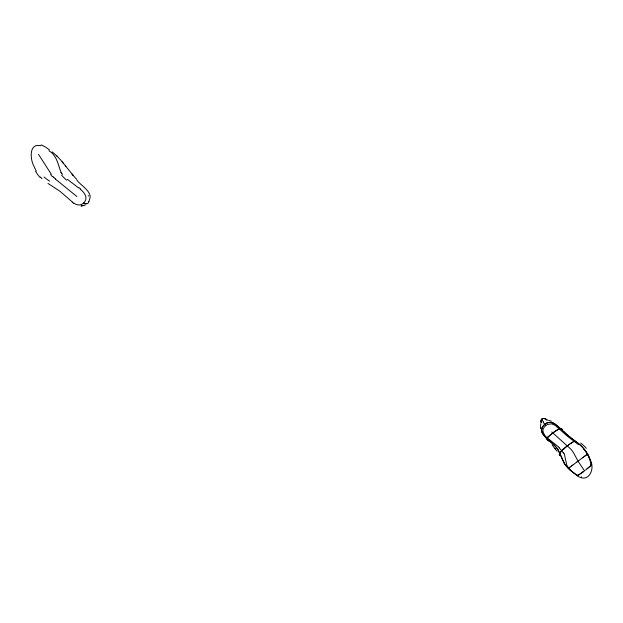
<?xml version="1.0" encoding="UTF-8"?>
<svg xmlns="http://www.w3.org/2000/svg" width="623" height="623" viewBox="0 0 623 623"><rect width="100%" height="100%" fill="white"/><g stroke="black" fill="none" stroke-linecap="round" stroke-linejoin="round"><path stroke-width="0.93" d="M542.244 419.24C543.295 417.309 539.635 421.312 541.434 422.69M562.265 430.15L562.265 430.127A10.786 3.606 -35.4 0 0 562.148 429.481L562.102 429.379A10.1 3.38 -35.4 0 0 561.627 428.889L561.705 428.951A7.811 2.617 -35.5 0 1 561.977 429.169L562.047 429.255A10.007 3.349 -35.4 0 1 562.25 429.94L562.25 430.213M547.08 438.701L547.072 438.779A10.7 3.574 -35.5 0 1 547.08 438.701L547.126 438.218M578.51 444.643L567.6 436.365L555.101 425.26L551.402 423.804L547.586 424.489A10.061 9.423 -18 0 0 546.316 425.166L545.413 425.875A10.202 9.462 -19.6 0 0 544.479 426.864C540.484 430.368 545.032 436.24 547.165 437.86M540.764 423.601L540.46 428.788M76.902 180.164C80.912 185.81 93.248 191.954 89.401 199.874M88.949 201.291L89.182 200.528M88.933 201.361L88.077 203.238L86.488 203.838M542.166 427.635L542.29 427.378A9.049 8.411 -14.7 0 1 543.435 425.704L543.614 425.501A13.799 12.803 -14.8 0 1 544.814 424.333L544.907 424.255A9.906 9.205 -14.7 0 1 546.745 423.11M568.9 444.729L567.428 445.718A23.83 6.627 -35.6 0 0 565.193 447.407A13.138 3.683 -35.6 0 0 562.951 449.331L559.96 452.89A6.604 1.861 -35.5 0 0 559.703 453.31L559.485 453.824A10.396 2.92 -35.6 0 0 560.42 455.514M585.713 469.906L591.359 465.264L591.025 464.26M560.895 451.706L560.186 452.633A10.241 2.835 -35.6 0 0 560.054 452.828A7.733 2.142 -35.5 0 0 559.742 453.326M561.284 451.216L568.55 444.978M560.7 451.955L561.167 451.364M559.322 428.694L558.356 429.263A14.625 4.852 -35.5 0 0 557.78 429.621L559.859 428.663A27.949 9.298 -35.1 0 1 560.389 428.647L561.518 428.834A9.672 3.232 -35.4 0 0 560.583 428.655C555.638 430.111 551.184 434.161 547.337 437.79A2.897 0.973 -35.3 0 0 547.072 438.296L547.087 439.106A23.939 7.99 -35.7 0 0 549.213 441.045M568.744 468.2L568.254 468.488L570.053 467.11M562.195 450.141L562.631 449.72A10.934 3.022 -35.6 0 1 563.083 449.3M73.755 203.036L74.97 203.807A10.295 9.571 51 0 0 76.24 204.437L77.042 204.71A7.118 6.627 50.4 0 0 81.901 204.188A10.575 9.859 52.4 0 0 83.1 203.441L83.949 202.693A10.926 10.194 52.3 0 0 84.65 201.883C88.17 197.32 83.918 191.946 80.172 189.174M548.645 436.38L547.71 437.245M548.006 436.972L548.458 436.567M548.505 436.521L550.171 435.095A27.116 8.917 -35.4 0 1 555.054 431.42L556.456 430.485A33.471 11.58 -35.7 0 0 557.336 429.886L557.64 429.675M591.305 465.256L590.612 465.864A6.028 2.624 -37.9 0 0 590.106 466.284L589.677 466.65M542.111 418.929C540.048 419.871 541.589 425.906 541.255 420.089A2.835 2.624 -16.8 0 1 542.01 419.092L542.22 418.843M568.285 468.457L569.274 467.694M587.793 468.231L588.976 467.258A11.557 4.945 -38 0 0 589.405 466.892M587.497 468.473L587.053 468.839M584.981 470.474L584.14 471.105M569.998 467.157L571.634 465.926M571.579 465.965L572.662 465.155M576.322 462.414L577.272 461.705M573.549 464.493L576.368 462.383M572.646 465.171L573.658 464.408M577.147 461.799L587.816 453.879L586.025 455.195M584.187 456.558L585.122 455.865M582.637 457.71L583.362 457.173M583.743 471.393L582.684 472.164M583.338 471.697L583.011 471.93M568.565 444.884L571.4 442.984M582.809 472.063L581.438 473.036M582.497 472.289L581.664 472.88M569.484 444.222L569.718 444.067A15.754 4.408 -35.6 0 1 570.403 443.592L571.548 442.813A22.303 6.448 -35.8 0 0 572.28 442.314C574.897 439.441 577.638 443.046 579.717 444.588A34.094 31.415 -12.9 0 1 582.341 447.127L584.561 449.728A31.882 29.367 -13.1 0 1 586.033 451.745L587.178 453.63A37.107 34.187 -12.7 0 1 589.888 459.961M581.415 473.044L577.28 475.816L569.484 469.594L566.728 464.953L564.391 454.237A15.053 14.672 18.1 0 0 563.87 453.287M581.103 473.262L579.242 474.524A14.508 6.191 -38.3 0 1 578.292 475.147L577.116 475.676L576.797 475.217A5.685 2.453 -38.6 0 0 576.734 475.045M571.447 442.953L574.313 441.318A29.258 8.091 -35.3 0 1 574.671 441.286L574.967 441.271M546.737 423.103L547.189 422.892A6.246 5.802 -14.8 0 1 550.483 422.386L551.098 422.48A9.181 8.527 -14.6 0 1 552.897 422.994L557.001 425.564L563.815 431.786M85.491 204.881L80.951 206.034M542.843 418.492L544.868 418.485L547.298 420.159M542.82 418.594C545.133 417.589 550.093 422.129 544.455 418.492A2.539 2.352 -16.8 0 0 543.949 418.43A2.694 2.492 -16.8 0 0 542.22 418.936M83.124 205.691L83.973 205.442M81.488 206.003L82.22 205.894M549.175 441.014L548.956 440.944A17.031 5.677 -35.6 0 1 548.466 440.734L547.29 439.55M548.52 420.284L551.417 421.249M40.892 145.798C28.767 142.605 30.044 159.457 34 166.302A41.632 40.347 32.6 0 0 34.553 167.649L36.212 171.045M552.897 422.994L553.473 423.251A11.526 10.708 -14.4 0 1 554.034 423.531L555.101 424.185A15.396 14.29 -14.1 0 0 554.306 423.687C548.699 419.513 539.331 426.007 542.174 432.681M83.638 203.005L84.892 203.565A6.16 1.573 43.2 0 0 85.156 203.635M576.213 474.516L576.766 474.851M47.994 183.442L60.01 191.3L72.354 201.984M574.196 473.176L574.663 473.503A56.413 51.865 -18 0 1 569.547 469.423L566.821 466.705A26.727 24.585 -15.7 0 1 563.628 461.993L562.709 460.008M574.554 440.601L575.792 442.003A6.596 1.838 -35.7 0 0 575.777 441.489M574.359 440.461L570.652 437.65M572.202 438.849L578.533 443.599M78.591 187.889L67.377 179.338M572.849 472.187L572.412 471.852M571.984 438.678L568.114 435.602A90.483 83.622 -23.1 0 1 566.136 433.896L563.737 431.7M549.175 439.417L559.205 447.462M570.528 437.548L565.334 433.187M572.202 471.681L571.766 471.338M48.898 150.719C57.005 155.446 58.009 164.799 61.155 172.579M557.414 425.953L556.752 425.408A26.47 24.57 -13.1 0 0 555.109 424.177M571.556 471.159L568.472 468.418A28.603 26.314 -15.9 0 1 564.134 463.115M52.223 151.903L56.911 156.054M551.417 442.618L546.091 437.86M557.499 425.976L564.002 431.965M559.298 452.485C556.028 443.631 545.616 440.438 541.901 431.973A6.565 6.105 -14.6 0 1 542.127 427.627M551.596 442.797L554.088 445.048M76.816 196.479L55.361 179.035M547.749 438.242L547.165 437.72M575.66 441.434L575.722 441.481A6.518 1.814 -35.7 0 0 574.951 441.279M565.17 433.032L564.212 432.144M551.721 431.957L570.652 448.949A22.28 17.491 30.7 0 1 574.056 453.746L578.409 461.791L584.39 470.653M56.459 155.618L60.688 159.979L73.413 175.67L72.034 174.066L72.369 174.456M554.174 445.126L554.595 445.538A22.864 21.151 -12.1 0 1 557.935 449.674M42.014 178.692L40.394 177.01M583.79 449.144L585.192 450.647M65.368 165.92L65.843 166.512M53.734 177.415L52.815 176.348M76.73 179.408L73.07 175.273M552.064 444.83L556.993 451.262M62.541 174.448L61.817 173.529M63.312 163.249L62.191 161.816M590.931 464.174L591.087 464.361A7.344 3.162 -37.7 0 0 591.282 464.548A27.225 11.775 -38.7 0 1 591.492 464.976M545.748 425.587L544.775 424.286M554.875 448.295L555.295 448.864M38.525 154.387L51.211 174.113M563.293 452.353L563.877 453.279M88.178 195.529L88.536 196.105M543.677 422.651L542.337 420.042M576.563 474.757L576.485 474.617A3.831 1.651 -38.3 0 1 576.431 474.453L576.47 474.57A13.371 5.771 -38 0 0 576.766 475.115A34.203 14.726 -37.4 0 0 577.054 475.528C588.291 484.048 595.479 469.298 590.285 459.953A39.304 33.354 5.9 0 0 589.888 458.801L588.634 455.865M557.889 449.697L558.083 450.055A29.328 27.147 -11.6 0 1 558.504 450.857L561.066 456.223A76.668 70.991 -7.5 0 1 561.829 457.96L562.32 459.12M564.197 463.076L560.498 454.992M547.204 439.394L547.212 439.417A8.551 2.858 -35.4 0 1 547.087 439.044L547.087 439.044A8.2 2.741 -35.4 0 1 547.072 438.857L547.08 438.974M559.446 452.796L560.42 454.821M562.616 459.797L562.258 458.956M590.308 461.503L590.549 462.546M590.931 464.657L591.063 465.716M86.324 203.752A12.078 3.279 45.1 0 1 85.071 203.519M73.631 203.215A27.498 26.267 52.7 0 1 72.221 202.156M49.599 181.145A32.879 24.756 28.4 0 1 44.069 177.01M39.973 177.384A29.593 28.86 33 0 1 35.643 171.341M41.134 144.902A31.329 27.747 66.1 0 1 49.435 149.925M61.685 173.615A16.143 14.757 31.1 0 1 61.015 172.649M66.684 180.203A34.008 26.828 41.7 0 1 61.576 175.141M78.833 187.546A37.894 35.2 49.1 0 1 80.437 188.839M55.439 178.957A25.59 24.032 39 0 1 53.812 177.345M52.34 176.714A23.067 21.891 37 0 1 50.704 174.409M560.521 452.189A15.38 4.244 -35.6 0 0 560.272 452.508A10.521 2.913 -35.6 0 0 560.054 452.828M559.703 453.388A9.407 2.609 -35.6 0 0 559.399 454.299L559.376 454.463A10.287 2.85 -35.6 0 0 559.454 454.938A11.012 3.045 -35.6 0 0 559.758 455.32M560.287 455.499A8.636 2.391 -35.6 0 1 559.781 455.335M576.47 474.57A5.093 2.196 -38.3 0 1 576.431 474.407M590.908 464.127A8.356 3.606 -38.1 0 1 591.017 464.26M546.161 437.79A22.849 21.213 -16 0 1 542.049 432.751M577.326 475.17A29.125 26.758 -15.9 0 1 575.146 473.792M581.664 476.945A7.274 6.666 -14.4 0 1 581.376 476.868M578.479 443.545A38.634 35.589 -12.5 0 1 591.25 465.615M549.12 439.48A36.383 34.499 -28.9 0 1 547.703 438.296M558.971 447.742A31.555 28.868 72.4 0 1 563.021 452.563M585.036 450.756A28.097 24.383 -1.9 0 1 588.571 455.888M580.675 443.07A31.119 20.403 22.1 0 1 586.336 448.303M544.658 424.177A5.926 0.607 48.5 0 1 544.44 423.858M543.902 423.266A11.596 0.888 50.2 0 1 543.24 422.16"/></g></svg>
